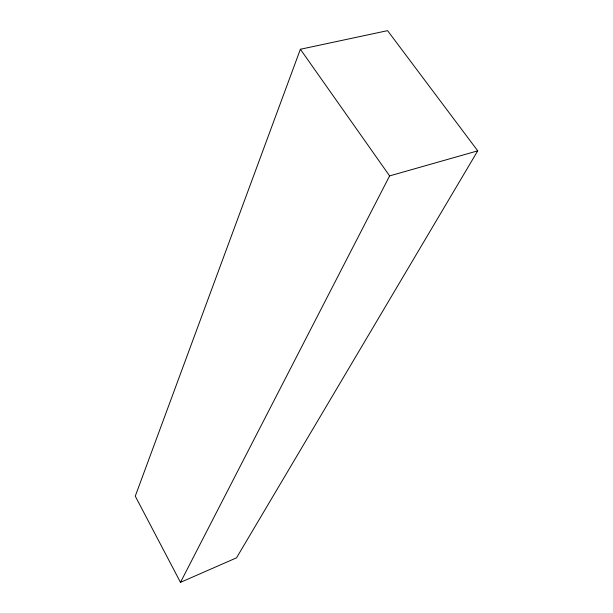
<?xml version="1.0" encoding="UTF-8"?>
<svg xmlns="http://www.w3.org/2000/svg" width="613" height="613" viewBox="0 0 613 613"><rect width="100%" height="100%" fill="white"/><g stroke="black" fill="none" stroke-linecap="round" stroke-linejoin="round"><path stroke-width="0.92" d="M300.378 49.262L135.266 496.155L180.483 582.35L236.526 557.83L477.734 150.844L387.569 30.65L300.378 49.262L389.615 175.9L180.483 582.35M389.615 175.9L477.734 150.844"/></g></svg>
